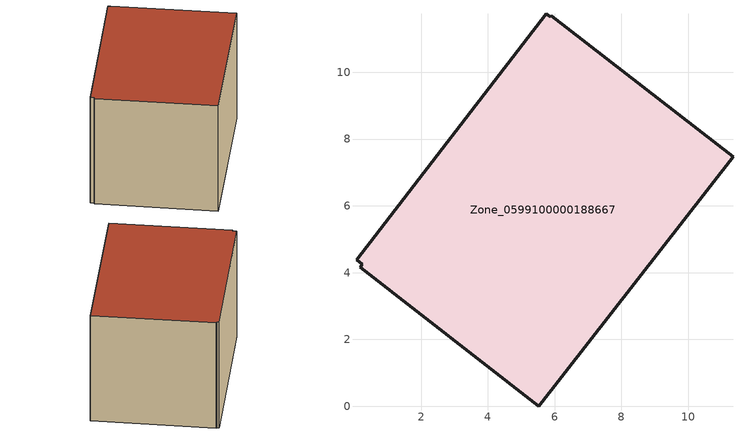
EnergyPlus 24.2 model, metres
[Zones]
Zone_0599100000188667
 floor ground (C_G): 11.34,7.47 5.52,0 0.17,4.17 0.23,4.25 0.06,4.38 5.75,11.75 5.87,11.66 5.9,11.7 z3.63
 wall outside (C_F): 0.23,4.25 0.17,4.17 5.52,0 11.34,7.47 5.9,11.7 5.87,11.66 5.75,11.75 0.06,4.38 0.23,4.25 z3.63:10.41
 roof outside (C_R): 5.87,11.66 5.75,11.75 0.06,4.38 0.23,4.25 0.17,4.17 5.52,0 11.34,7.47 5.9,11.7 z10.41
[BUILDING]
Pand.0599100000188667: North Axis=0; Terrain=City; Loads Convergence Tolerance Value=0.04; Temperature Convergence Tolerance Value=0.4; Solar Distribution=FullExterior; Maximum Number of Warmup Days=25; Minimum Number of Warmup Days=1
[Site:Location]
Rotterdam.The.Hague.AP_ZH_NLD Design_Conditions: Latitude=51.96; Longitude=4.45; Time Zone=1; Elevation=-4.5
[SITE:GROUNDTEMPERATURE:BUILDINGSURFACE]
18, 18, 18, 18, 18, 18, 18, 18, 18, 18, 18, 18
[MATERIAL] Thermal Absorptance=0.9; Solar Absorptance=0.7; Visible Absorptance=0.7
Name | Roughness | Thickness | Conductivity | Density | Specific Heat
G.D.1965 | MediumSmooth | 0.15 | 1 | 540 | 1210
F.D.1965 | Rough | 0.3 | 0.857143 | 1920 | 840
R.D.1965 | MediumRough | 0.2 | 0.08 | 1500 | 1000
[CONSTRUCTION]
C_G: G.D.1965
C_F: F.D.1965
C_R: R.D.1965
[ZONE]
Zone_0599100000188667: Type=1; Multiplier=1; Ceiling Height=Autocalculate; Volume=Autocalculate; Floor Area=autocalculate; Part of Total Floor Area=Yes
[ZONEINFILTRATION:DESIGNFLOWRATE]
Infil_Zone_0599100000188667: Zone or ZoneList or Space or SpaceList=Zone_0599100000188667; Schedule=AlwaysOn; Design Flow Rate Calculation Method=Flow/Area; Flow Rate per Floor Area=0.0042; Constant Term Coefficient=1; Temperature Term Coefficient=0; Velocity Term Coefficient=0; Velocity Squared Term Coefficient=0
[HVACTEMPLATE:ZONE:IDEALLOADSAIRSYSTEM]
Zone_0599100000188667: Maximum Heating Supply Air Temperature=50; Minimum Cooling Supply Air Temperature=13; Maximum Heating Supply Air Humidity Ratio=0.0156; Minimum Cooling Supply Air Humidity Ratio=0.0077; Heating Limit=NoLimit; Cooling Limit=NoLimit; Dehumidification Control Type=ConstantSensibleHeatRatio; Cooling Sensible Heat Ratio=0.7; Dehumidification Setpoint=60; Humidification Control Type=None; Humidification Setpoint=30; Outdoor Air Method=None; Outdoor Air Flow Rate per Person=0.00944; Outdoor Air Flow Rate per Zone Floor Area=0; Outdoor Air Flow Rate per Zone=0; Demand Controlled Ventilation Type=None; Outdoor Air Economizer Type=NoEconomizer; Heat Recovery Type=None; Sensible Heat Recovery Effectiveness=0.7; Latent Heat Recovery Effectiveness=0.65
[ZONECONTROL:THERMOSTAT]
ThermostatControl_Zone_0599100000188667: Zone or ZoneList=Zone_0599100000188667; Control Type Schedule=DualSetpointControlType; Control 1=Thermostat_Zone_0599100000188667; Temperature Difference Between Cutout And Setpoint=0
[THERMOSTATSETPOINT:DUALSETPOINT]
Thermostat_Zone_0599100000188667: Heating Setpoint Temperature Schedule=HeatingSetpoint_Zone_0599100000188667; Cooling Setpoint Temperature Schedule=CoolingSetpoint_Zone_0599100000188667
[SCHEDULE:COMPACT]
HeatingSetpoint_Zone_0599100000188667: Through: 12/31, For: AllDays, Until: 24:00, 21
CoolingSetpoint_Zone_0599100000188667: Through: 12/31, For: AllDays, Until: 24:00, 24
DualSetpointControlType: Through: 12/31, For: AllDays, Until: 24:00, 4
AlwaysOn: Through: 12/31, For: AllDays, Until: 24:00, 1
